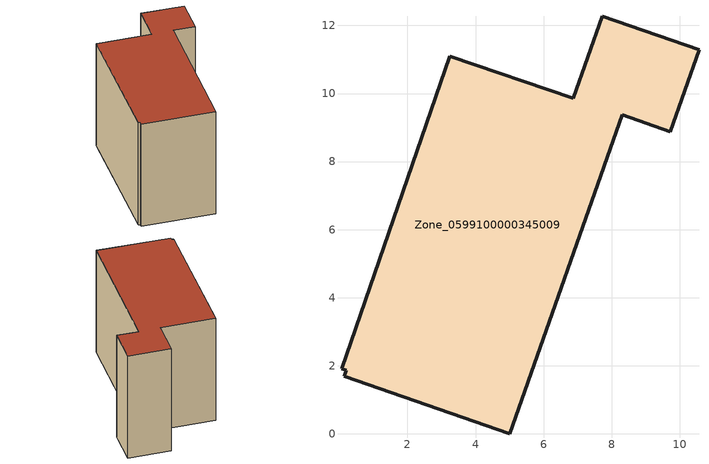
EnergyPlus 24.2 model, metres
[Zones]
Zone_0599100000345009
 floor ground (C_G): 0.2,1.86 0.06,1.92 3.25,11.09 6.88,9.86 7.72,12.27 10.57,11.28 9.73,8.87 8.31,9.38 5,0 0.14,1.69 z0
 wall outside (C_F): 8.31,9.38 9.73,8.87 10.57,11.28 7.72,12.27 6.88,9.86 3.25,11.09 0.06,1.92 0.2,1.86 0.14,1.69 5,0 8.31,9.38 z0:8.16
 roof outside (C_R): 0.2,1.86 0.14,1.69 5,0 8.31,9.38 9.73,8.87 10.57,11.28 7.72,12.27 6.88,9.86 3.25,11.09 0.06,1.92 z8.16
[BUILDING]
Pand.0599100000345009: North Axis=0; Terrain=City; Loads Convergence Tolerance Value=0.04; Temperature Convergence Tolerance Value=0.4; Solar Distribution=FullExterior; Maximum Number of Warmup Days=25; Minimum Number of Warmup Days=1
[Site:Location]
Rotterdam.The.Hague.AP_ZH_NLD Design_Conditions: Latitude=51.96; Longitude=4.45; Time Zone=1; Elevation=-4.5
[SITE:GROUNDTEMPERATURE:BUILDINGSURFACE]
18, 18, 18, 18, 18, 18, 18, 18, 18, 18, 18, 18
[MATERIAL] Thermal Absorptance=0.9; Solar Absorptance=0.7; Visible Absorptance=0.7
Name | Roughness | Thickness | Conductivity | Density | Specific Heat
G.TC.1992-2005 | MediumSmooth | 0.15 | 0.06 | 540 | 1210
F.TC.1992-2005 | Rough | 0.3 | 0.12 | 1920 | 840
R.TC.1992-2005 | MediumRough | 0.2 | 0.08 | 1500 | 1000
[CONSTRUCTION]
C_G: G.TC.1992-2005
C_F: F.TC.1992-2005
C_R: R.TC.1992-2005
[ZONE]
Zone_0599100000345009: Type=1; Multiplier=1; Ceiling Height=Autocalculate; Volume=Autocalculate; Floor Area=autocalculate; Part of Total Floor Area=Yes
[ZONEINFILTRATION:DESIGNFLOWRATE]
Infil_Zone_0599100000345009: Zone or ZoneList or Space or SpaceList=Zone_0599100000345009; Schedule=AlwaysOn; Design Flow Rate Calculation Method=Flow/Area; Flow Rate per Floor Area=0.0015; Constant Term Coefficient=1; Temperature Term Coefficient=0; Velocity Term Coefficient=0; Velocity Squared Term Coefficient=0
[HVACTEMPLATE:ZONE:IDEALLOADSAIRSYSTEM]
Zone_0599100000345009: Maximum Heating Supply Air Temperature=50; Minimum Cooling Supply Air Temperature=13; Maximum Heating Supply Air Humidity Ratio=0.0156; Minimum Cooling Supply Air Humidity Ratio=0.0077; Heating Limit=NoLimit; Cooling Limit=NoLimit; Dehumidification Control Type=ConstantSensibleHeatRatio; Cooling Sensible Heat Ratio=0.7; Dehumidification Setpoint=60; Humidification Control Type=None; Humidification Setpoint=30; Outdoor Air Method=None; Outdoor Air Flow Rate per Person=0.00944; Outdoor Air Flow Rate per Zone Floor Area=0; Outdoor Air Flow Rate per Zone=0; Demand Controlled Ventilation Type=None; Outdoor Air Economizer Type=NoEconomizer; Heat Recovery Type=None; Sensible Heat Recovery Effectiveness=0.7; Latent Heat Recovery Effectiveness=0.65
[ZONECONTROL:THERMOSTAT]
ThermostatControl_Zone_0599100000345009: Zone or ZoneList=Zone_0599100000345009; Control Type Schedule=DualSetpointControlType; Control 1=Thermostat_Zone_0599100000345009; Temperature Difference Between Cutout And Setpoint=0
[THERMOSTATSETPOINT:DUALSETPOINT]
Thermostat_Zone_0599100000345009: Heating Setpoint Temperature Schedule=HeatingSetpoint_Zone_0599100000345009; Cooling Setpoint Temperature Schedule=CoolingSetpoint_Zone_0599100000345009
[SCHEDULE:COMPACT]
HeatingSetpoint_Zone_0599100000345009: Through: 12/31, For: AllDays, Until: 24:00, 21
CoolingSetpoint_Zone_0599100000345009: Through: 12/31, For: AllDays, Until: 24:00, 24
DualSetpointControlType: Through: 12/31, For: AllDays, Until: 24:00, 4
AlwaysOn: Through: 12/31, For: AllDays, Until: 24:00, 1
